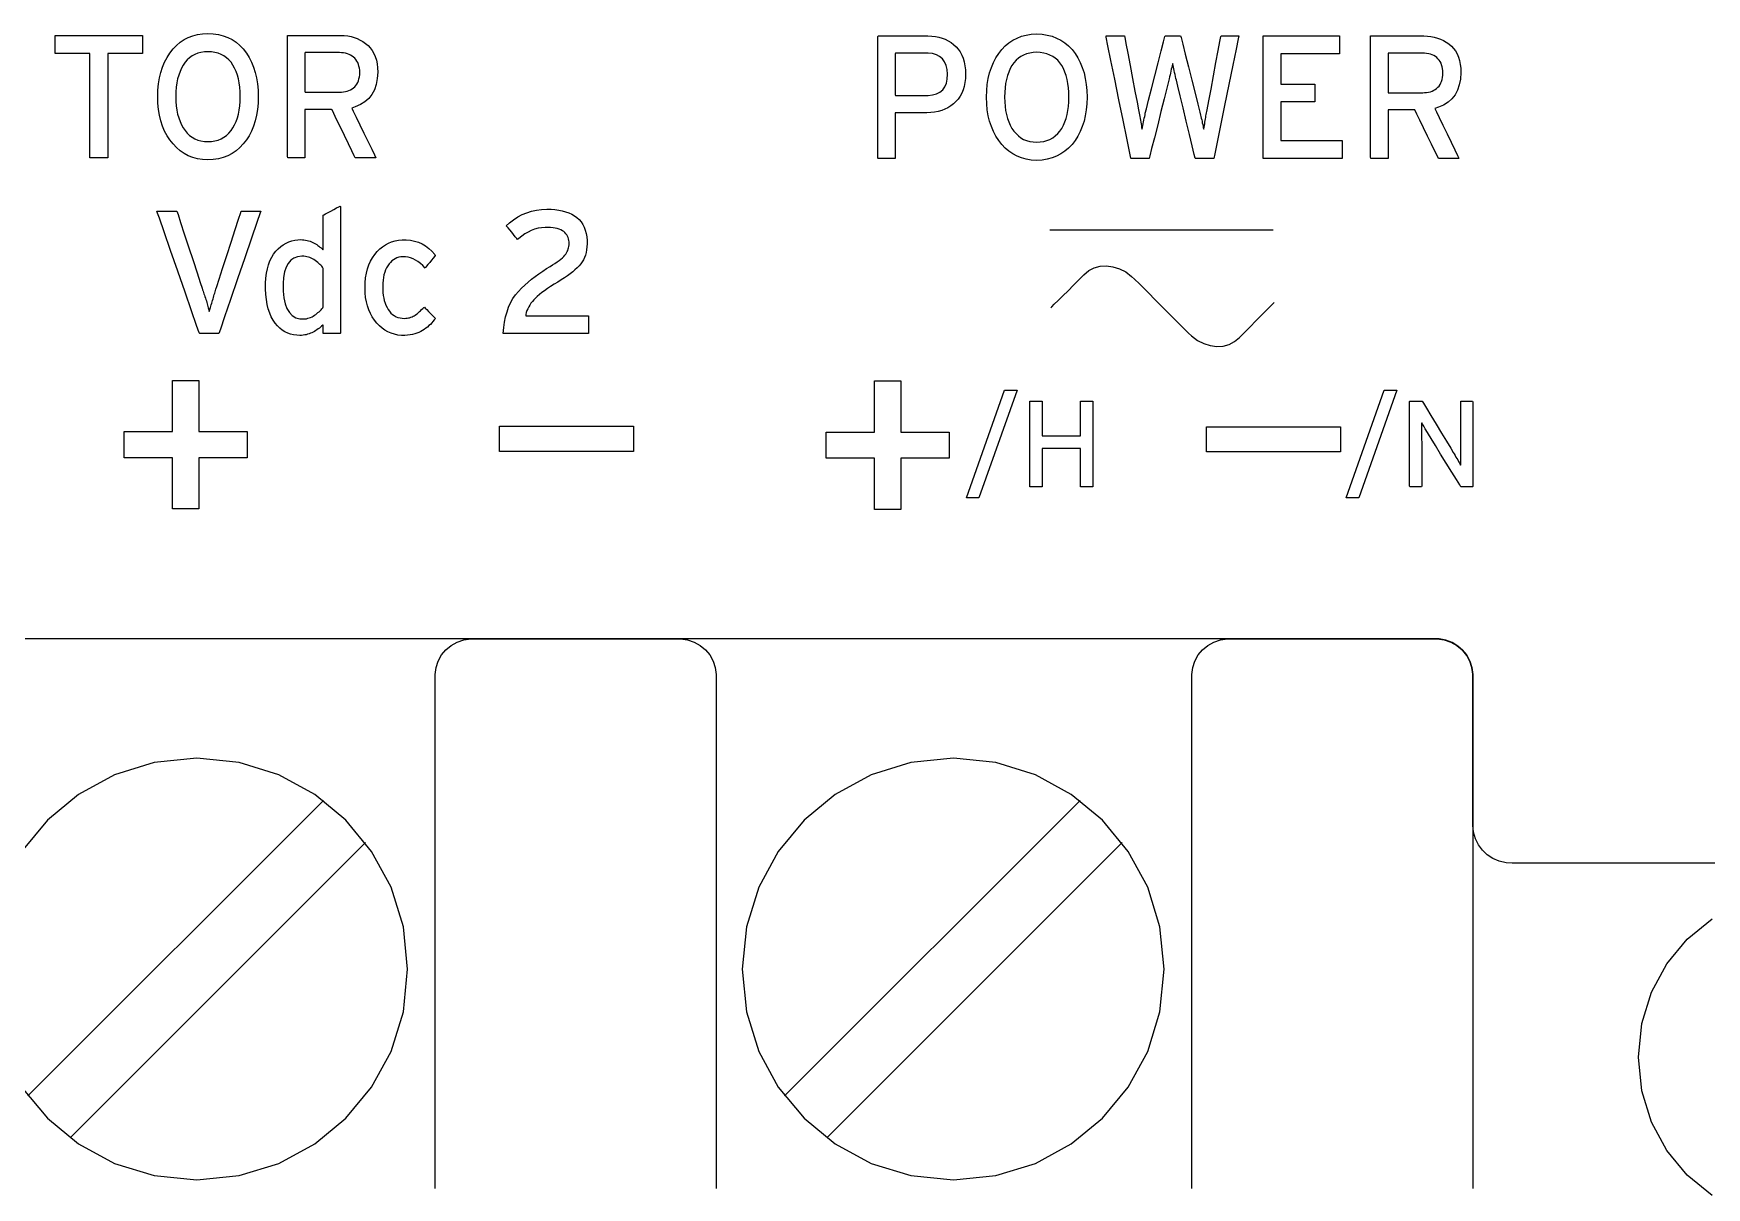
# Model space of a CAD drawing. Extents: x 1 to 47.7, y 0.2 to 35.
# Drawn here: x 39.966 to 41.292, y 7.575 to 8.49 of the extents above; entities that cross this region are included whole.
import ezdxf

# ---------------------------------------------------------------- set-up
doc = ezdxf.new("R2010")
doc.units = 0
doc.header["$MEASUREMENT"] = 0
doc.layers.add('8_0_____DWG', color=7, linetype='CONTINUOUS')

msp = doc.modelspace()

# ---------------------------------------------------------------- linework, layer by layer
at = {"layer": '8_0_____DWG'}
for points in [[(40.0246, 8.4745), (40.0246, 8.3916), (40.0105, 8.3916), (40.0105, 8.4745), (39.983, 8.4745), (39.983, 8.4888), (40.0521, 8.4888), (40.0521, 8.4745), (40.0246, 8.4745)], [(40.9408, 8.3912), (40.9408, 8.4883), (41.0014, 8.4883), (41.0014, 8.4742), (40.9549, 8.4742), (40.9549, 8.4501), (40.9819, 8.4501), (40.9819, 8.436), (40.9549, 8.436), (40.9549, 8.4053), (41.0035, 8.4053), (41.0035, 8.3912), (40.9408, 8.3912)], [(40.7717, 8.3345), (40.9489, 8.3345)], [(40.7725, 8.2727), (40.7732, 8.2734), (40.7752, 8.2754), (40.7782, 8.2784), (40.7819, 8.2821), (40.7861, 8.2862), (40.7904, 8.2906), (40.7947, 8.2949), (40.7987, 8.2988), (40.8025, 8.3021), (40.8068, 8.3043), (40.8115, 8.3056), (40.8166, 8.3059), (40.8217, 8.3052), (40.8269, 8.3036), (40.8319, 8.3011), (40.8365, 8.2976), (40.8389, 8.2953), (40.8427, 8.2916), (40.8488, 8.2855), (40.8563, 8.278), (40.8643, 8.2699), (40.8719, 8.2624), (40.878, 8.2563), (40.8817, 8.2526), (40.8841, 8.2503), (40.8888, 8.2468), (40.8938, 8.2443), (40.8989, 8.2427), (40.9041, 8.242), (40.9091, 8.2423), (40.9139, 8.2436), (40.9182, 8.2459), (40.922, 8.2491), (40.926, 8.2531), (40.9305, 8.2576), (40.9351, 8.2622), (40.9396, 8.2667), (40.9436, 8.2707), (40.9468, 8.2739), (40.9489, 8.2761), (40.9497, 8.2769)], [(40.0968, 8.1537), (40.0968, 8.1131), (40.076, 8.1131), (40.076, 8.1537), (40.0377, 8.1537), (40.0377, 8.1744), (40.076, 8.1744), (40.076, 8.215), (40.0968, 8.215), (40.0968, 8.1744), (40.1352, 8.1744), (40.1352, 8.1537), (40.0968, 8.1537)], [(40.6534, 8.1533), (40.6534, 8.1127), (40.6327, 8.1127), (40.6327, 8.1533), (40.5944, 8.1533), (40.5944, 8.174), (40.6327, 8.174), (40.6327, 8.2146), (40.6534, 8.2146), (40.6534, 8.174), (40.6919, 8.174), (40.6919, 8.1533), (40.6534, 8.1533)], [(40.7155, 8.1219), (40.7055, 8.1219), (40.7357, 8.2074), (40.7457, 8.2074), (40.7155, 8.1219)], [(41.0166, 8.1219), (41.0066, 8.1219), (41.0368, 8.2074), (41.0468, 8.2074), (41.0166, 8.1219)], [(40.796, 8.1306), (40.796, 8.1611), (40.7657, 8.1611), (40.7657, 8.1306), (40.7558, 8.1306), (40.7558, 8.1986), (40.7657, 8.1986), (40.7657, 8.1711), (40.796, 8.1711), (40.796, 8.1986), (40.8059, 8.1986), (40.8059, 8.1306), (40.796, 8.1306)], [(40.3353, 8.1587), (40.3353, 8.1786), (40.4415, 8.1786), (40.4415, 8.1587), (40.3353, 8.1587)], [(40.8959, 8.1583), (40.8959, 8.1782), (41.0021, 8.1782), (41.0021, 8.1583), (40.8959, 8.1583)], [(41.1071, 7.8621), (41.1071, 7.8664), (41.1071, 7.8777), (41.1071, 7.8941), (41.1071, 7.9134), (41.1071, 7.9336), (41.1071, 7.9525), (41.1071, 7.968), (41.1071, 7.9781), (41.1071, 7.982), (41.1064, 7.9873), (41.1048, 7.9923), (41.1023, 7.9968), (41.0991, 8.0008), (41.0952, 8.0042), (41.0907, 8.007), (41.0858, 8.0089), (41.0805, 8.0099), (41.0652, 8.0101), (40.9427, 8.0101), (40.7154, 8.0101), (40.4185, 8.0101), (40.0866, 8.0101), (39.7547, 8.0101)], [(40.2843, 7.5738), (40.2843, 7.606), (40.2843, 7.6601), (40.2843, 7.7278), (40.2843, 7.8008), (40.2843, 7.8708), (40.2843, 7.9296), (40.2843, 7.969), (40.2843, 7.9817), (40.285, 7.9873), (40.2867, 7.9924), (40.2893, 7.9972), (40.2928, 8.0013), (40.2969, 8.0048), (40.3017, 8.0074), (40.3069, 8.0092), (40.3126, 8.0101), (40.3176, 8.0101), (40.3317, 8.0101), (40.3541, 8.0101), (40.3813, 8.0101), (40.4101, 8.0101), (40.4373, 8.0101), (40.4596, 8.0101), (40.4738, 8.0101), (40.4788, 8.0101), (40.4844, 8.0092), (40.4897, 8.0074), (40.4944, 8.0048), (40.4986, 8.0013), (40.502, 7.9972), (40.5047, 7.9924), (40.5064, 7.9873), (40.5071, 7.9817), (40.5071, 7.969), (40.5071, 7.9296), (40.5071, 7.8708), (40.5071, 7.8008), (40.5071, 7.7278), (40.5071, 7.6601), (40.5071, 7.606), (40.5071, 7.5738)], [(40.8843, 7.5738), (40.8843, 7.606), (40.8843, 7.6601), (40.8843, 7.7278), (40.8843, 7.8008), (40.8843, 7.8708), (40.8843, 7.9296), (40.8843, 7.969), (40.8843, 7.9817), (40.885, 7.9873), (40.8867, 7.9924), (40.8893, 7.9972), (40.8928, 8.0013), (40.8969, 8.0048), (40.9017, 8.0074), (40.9069, 8.0092), (40.9126, 8.0101), (40.9176, 8.0101), (40.9317, 8.0101), (40.9541, 8.0101), (40.9813, 8.0101), (41.0101, 8.0101), (41.0373, 8.0101), (41.0597, 8.0101), (41.0738, 8.0101), (41.0788, 8.0101), (41.0844, 8.0092), (41.0897, 8.0074), (41.0945, 8.0048), (41.0986, 8.0013), (41.102, 7.9972), (41.1047, 7.9924), (41.1064, 7.9873), (41.1071, 7.9817), (41.1071, 7.969), (41.1071, 7.9296), (41.1071, 7.8708), (41.1071, 7.8008), (41.1071, 7.7278), (41.1071, 7.6601), (41.1071, 7.606), (41.1071, 7.5738)], [(39.9563, 7.6543), (39.9768, 7.6296), (40.0015, 7.6092), (40.03, 7.5938), (40.0614, 7.5841), (40.0952, 7.5807), (40.1289, 7.5841), (40.1603, 7.5938), (40.1887, 7.6092), (40.2134, 7.6296), (40.2338, 7.6543), (40.2493, 7.6827), (40.259, 7.7141), (40.2624, 7.7478), (40.259, 7.7815), (40.2493, 7.8129), (40.2338, 7.8413), (40.2134, 7.8661), (40.1887, 7.8866), (40.1603, 7.902), (40.1289, 7.9118), (40.0952, 7.9152), (40.0614, 7.9118), (40.03, 7.902), (40.0015, 7.8866), (39.9768, 7.8661), (39.9563, 7.8413)], [(39.9613, 7.6475), (40.1956, 7.8818)], [(40.5613, 7.6475), (40.7956, 7.8818)], [(41.3167, 7.832), (41.2817, 7.832), (41.2434, 7.832), (41.206, 7.832), (41.1734, 7.832), (41.1495, 7.832), (41.1384, 7.832), (41.1335, 7.8323), (41.128, 7.8336), (41.1231, 7.8357), (41.1186, 7.8387), (41.1147, 7.8423), (41.1115, 7.8466), (41.1092, 7.8514), (41.1077, 7.8566), (41.1071, 7.8621)], [(39.9947, 7.6141), (40.229, 7.8484)], [(40.5947, 7.6141), (40.829, 7.8484)], [(41.2968, 7.5682), (41.2772, 7.5844), (41.2611, 7.604), (41.2489, 7.6265), (41.2411, 7.6513), (41.2384, 7.678), (41.2411, 7.7047), (41.2489, 7.7296), (41.2611, 7.7521), (41.2772, 7.7717), (41.2968, 7.7879)]]:
    msp.add_lwpolyline(points, dxfattribs=at)
for points in [[(40.1439, 8.4402), (40.1438, 8.435), (40.1433, 8.4301), (40.1426, 8.4254), (40.1415, 8.421), (40.1402, 8.4168), (40.1386, 8.4129), (40.1367, 8.4092), (40.1345, 8.4058), (40.132, 8.4026), (40.1293, 8.3997), (40.1263, 8.3972), (40.1232, 8.3951), (40.1198, 8.3933), (40.1162, 8.3919), (40.1123, 8.3909), (40.1083, 8.3903), (40.104, 8.39), (40.0998, 8.3903), (40.0958, 8.3909), (40.092, 8.3919), (40.0884, 8.3933), (40.0851, 8.3951), (40.0819, 8.3972), (40.079, 8.3997), (40.0764, 8.4026), (40.0739, 8.4058), (40.0716, 8.4092), (40.0697, 8.4129), (40.068, 8.4168), (40.0667, 8.421), (40.0656, 8.4254), (40.0649, 8.4301), (40.0644, 8.435), (40.0642, 8.4402), (40.0644, 8.4454), (40.0649, 8.4503), (40.0656, 8.455), (40.0667, 8.4594), (40.068, 8.4636), (40.0697, 8.4676), (40.0716, 8.4713), (40.0739, 8.4748), (40.0764, 8.478), (40.079, 8.4808), (40.0819, 8.4833), (40.0851, 8.4854), (40.0884, 8.4871), (40.092, 8.4885), (40.0958, 8.4895), (40.0998, 8.4901), (40.104, 8.4903), (40.1083, 8.4901), (40.1123, 8.4895), (40.1162, 8.4885), (40.1198, 8.4871), (40.1232, 8.4854), (40.1263, 8.4833), (40.1293, 8.4808), (40.132, 8.478), (40.1345, 8.4748), (40.1367, 8.4713), (40.1386, 8.4676), (40.1402, 8.4636), (40.1415, 8.4594), (40.1426, 8.455), (40.1433, 8.4503), (40.1438, 8.4454)], [(40.2387, 8.4597), (40.2383, 8.4545), (40.2374, 8.4499), (40.236, 8.4457), (40.234, 8.442), (40.2315, 8.4388), (40.2285, 8.4361), (40.225, 8.4339), (40.2209, 8.4321), (40.2181, 8.4311), (40.2192, 8.4286), (40.2215, 8.424), (40.2244, 8.4179), (40.2277, 8.4111), (40.231, 8.4044), (40.2339, 8.3984), (40.2361, 8.3939), (40.2371, 8.3917), (40.2369, 8.3916), (40.2355, 8.3916), (40.2333, 8.3916), (40.2307, 8.3916), (40.2279, 8.3916), (40.2252, 8.3916), (40.2229, 8.3916), (40.2214, 8.3916), (40.2209, 8.3916), (40.2201, 8.3933), (40.2181, 8.3972), (40.2154, 8.4028), (40.2123, 8.4093), (40.2091, 8.4159), (40.2061, 8.422), (40.2038, 8.4268), (40.2025, 8.4296), (40.2021, 8.43), (40.2006, 8.43), (40.1981, 8.43), (40.1948, 8.43), (40.1911, 8.43), (40.1875, 8.43), (40.1844, 8.43), (40.1821, 8.43), (40.181, 8.43), (40.181, 8.4291), (40.181, 8.4256), (40.181, 8.4204), (40.181, 8.4141), (40.181, 8.4075), (40.181, 8.4012), (40.181, 8.396), (40.181, 8.3925), (40.181, 8.3916), (40.1803, 8.3916), (40.1788, 8.3916), (40.1767, 8.3916), (40.1744, 8.3916), (40.172, 8.3916), (40.1699, 8.3916), (40.1682, 8.3916), (40.1673, 8.3916), (40.1672, 8.3927), (40.1672, 8.3998), (40.1672, 8.4119), (40.1672, 8.4273), (40.1672, 8.444), (40.1672, 8.4603), (40.1672, 8.4744), (40.1672, 8.4845), (40.1672, 8.4887), (40.1684, 8.4888), (40.1723, 8.4888), (40.178, 8.4888), (40.1849, 8.4888), (40.192, 8.4888), (40.1987, 8.4888), (40.2041, 8.4888), (40.2076, 8.4888), (40.2092, 8.4887), (40.2121, 8.4886), (40.2149, 8.4883), (40.2175, 8.4878), (40.2201, 8.4871), (40.2225, 8.4862), (40.2248, 8.4851), (40.227, 8.4838), (40.2291, 8.4824), (40.2311, 8.4807), (40.2328, 8.4789), (40.2344, 8.4768), (40.2357, 8.4745), (40.2367, 8.4719), (40.2376, 8.4692), (40.2382, 8.4662), (40.2385, 8.4631)], [(40.7049, 8.4579), (40.7047, 8.4545), (40.7044, 8.4513), (40.7037, 8.4483), (40.7029, 8.4455), (40.7018, 8.4429), (40.7005, 8.4405), (40.699, 8.4383), (40.6972, 8.4362), (40.6953, 8.4344), (40.6931, 8.4328), (40.6909, 8.4314), (40.6884, 8.4302), (40.6859, 8.4292), (40.6831, 8.4284), (40.6803, 8.4279), (40.6772, 8.4275), (40.6741, 8.4274), (40.673, 8.4274), (40.6706, 8.4274), (40.6672, 8.4274), (40.6631, 8.4274), (40.6588, 8.4274), (40.6548, 8.4274), (40.6515, 8.4274), (40.6495, 8.4274), (40.6491, 8.4272), (40.6491, 8.425), (40.6491, 8.4208), (40.6491, 8.4152), (40.6491, 8.4089), (40.6491, 8.4027), (40.6491, 8.3972), (40.6491, 8.3932), (40.6491, 8.3912), (40.6488, 8.3912), (40.6475, 8.3912), (40.6456, 8.3912), (40.6434, 8.3912), (40.641, 8.3912), (40.6387, 8.3912), (40.6368, 8.3912), (40.6356, 8.3912), (40.6352, 8.3914), (40.6352, 8.3966), (40.6352, 8.4074), (40.6352, 8.4221), (40.6352, 8.4388), (40.6352, 8.4556), (40.6352, 8.4706), (40.6352, 8.482), (40.6352, 8.4879), (40.6359, 8.4883), (40.6391, 8.4883), (40.6443, 8.4883), (40.6507, 8.4883), (40.6576, 8.4883), (40.6642, 8.4883), (40.6697, 8.4883), (40.6734, 8.4883), (40.675, 8.4883), (40.678, 8.4882), (40.6809, 8.4879), (40.6837, 8.4874), (40.6863, 8.4866), (40.6888, 8.4857), (40.6911, 8.4845), (40.6933, 8.4832), (40.6954, 8.4816), (40.6974, 8.4798), (40.6991, 8.4778), (40.7006, 8.4756), (40.7019, 8.4732), (40.7029, 8.4706), (40.7038, 8.4677), (40.7044, 8.4647), (40.7047, 8.4614)], [(40.8012, 8.4398), (40.801, 8.4346), (40.8005, 8.4297), (40.7998, 8.425), (40.7988, 8.4206), (40.7974, 8.4164), (40.7958, 8.4125), (40.7939, 8.4088), (40.7917, 8.4054), (40.7893, 8.4022), (40.7865, 8.3993), (40.7836, 8.3968), (40.7804, 8.3947), (40.777, 8.3929), (40.7734, 8.3915), (40.7696, 8.3905), (40.7655, 8.3899), (40.7612, 8.3896), (40.757, 8.3899), (40.753, 8.3905), (40.7492, 8.3915), (40.7457, 8.3929), (40.7423, 8.3947), (40.7392, 8.3968), (40.7363, 8.3993), (40.7336, 8.4022), (40.7311, 8.4054), (40.7289, 8.4088), (40.7269, 8.4125), (40.7253, 8.4164), (40.7239, 8.4206), (40.7229, 8.425), (40.7221, 8.4297), (40.7216, 8.4346), (40.7214, 8.4398), (40.7216, 8.445), (40.7221, 8.4499), (40.7229, 8.4546), (40.7239, 8.459), (40.7253, 8.4632), (40.7269, 8.4672), (40.7289, 8.4709), (40.7311, 8.4744), (40.7336, 8.4776), (40.7363, 8.4804), (40.7392, 8.4829), (40.7423, 8.485), (40.7457, 8.4867), (40.7492, 8.4881), (40.753, 8.489), (40.757, 8.4897), (40.7612, 8.4899), (40.7655, 8.4897), (40.7696, 8.489), (40.7734, 8.4881), (40.777, 8.4867), (40.7804, 8.485), (40.7836, 8.4829), (40.7865, 8.4804), (40.7893, 8.4776), (40.7917, 8.4744), (40.7939, 8.4709), (40.7958, 8.4672), (40.7974, 8.4632), (40.7988, 8.459), (40.7998, 8.4546), (40.8005, 8.4499), (40.801, 8.445)], [(40.9017, 8.3912), (40.9012, 8.3912), (40.8998, 8.3912), (40.8977, 8.3912), (40.8953, 8.3912), (40.8928, 8.3912), (40.8905, 8.3912), (40.8886, 8.3912), (40.8873, 8.3912), (40.887, 8.3913), (40.8862, 8.3944), (40.8846, 8.4011), (40.8824, 8.4102), (40.8799, 8.4206), (40.8773, 8.4312), (40.875, 8.4409), (40.8731, 8.4486), (40.872, 8.4532), (40.8717, 8.4546), (40.8713, 8.4562), (40.871, 8.4578), (40.8706, 8.4593), (40.8703, 8.4608), (40.87, 8.4623), (40.8697, 8.4637), (40.8694, 8.465), (40.8692, 8.4664), (40.8689, 8.466), (40.8686, 8.4647), (40.8683, 8.4633), (40.868, 8.4619), (40.8677, 8.4604), (40.8674, 8.4589), (40.8671, 8.4574), (40.8667, 8.4558), (40.8664, 8.4542), (40.8659, 8.4523), (40.8645, 8.4468), (40.8624, 8.4385), (40.8598, 8.4285), (40.8572, 8.4178), (40.8546, 8.4076), (40.8524, 8.399), (40.8509, 8.3932), (40.8504, 8.3912), (40.8499, 8.3912), (40.8484, 8.3912), (40.8464, 8.3912), (40.844, 8.3912), (40.8416, 8.3912), (40.8393, 8.3912), (40.8374, 8.3912), (40.8363, 8.3912), (40.8359, 8.3914), (40.8349, 8.3966), (40.8327, 8.4072), (40.8298, 8.4214), (40.8265, 8.4376), (40.8232, 8.454), (40.8201, 8.4689), (40.8178, 8.4806), (40.8164, 8.4873), (40.8163, 8.4883), (40.8173, 8.4883), (40.819, 8.4883), (40.8213, 8.4883), (40.8237, 8.4883), (40.8262, 8.4883), (40.8284, 8.4883), (40.83, 8.4883), (40.8308, 8.4883), (40.8311, 8.4873), (40.832, 8.4824), (40.8335, 8.4747), (40.8353, 8.465), (40.8373, 8.4546), (40.8392, 8.4445), (40.8409, 8.4358), (40.842, 8.4296), (40.8426, 8.427), (40.8428, 8.4257), (40.8431, 8.4243), (40.8433, 8.4228), (40.8436, 8.4214), (40.8438, 8.42), (40.8441, 8.4185), (40.8443, 8.417), (40.8445, 8.4155), (40.8448, 8.4143), (40.8451, 8.4158), (40.8453, 8.4173), (40.8456, 8.4187), (40.8459, 8.4202), (40.8462, 8.4216), (40.8465, 8.423), (40.8469, 8.4244), (40.8472, 8.4258), (40.8474, 8.427), (40.8483, 8.4305), (40.85, 8.4374), (40.8524, 8.4465), (40.855, 8.4567), (40.8576, 8.4671), (40.86, 8.4765), (40.8618, 8.4837), (40.8628, 8.4878), (40.8631, 8.4883), (40.864, 8.4883), (40.8655, 8.4883), (40.8674, 8.4883), (40.8695, 8.4883), (40.8716, 8.4883), (40.8734, 8.4883), (40.8747, 8.4883), (40.8754, 8.4883), (40.8758, 8.4871), (40.8771, 8.4819), (40.8791, 8.4738), (40.8816, 8.4639), (40.8843, 8.4532), (40.8869, 8.4429), (40.8891, 8.4341), (40.8906, 8.4279), (40.8912, 8.4254), (40.8915, 8.4243), (40.8918, 8.4231), (40.8921, 8.4219), (40.8924, 8.4207), (40.8926, 8.4194), (40.8929, 8.4181), (40.8932, 8.4167), (40.8934, 8.4154), (40.8937, 8.4144), (40.894, 8.4159), (40.8942, 8.4173), (40.8945, 8.4187), (40.8947, 8.42), (40.8949, 8.4213), (40.8951, 8.4226), (40.8953, 8.4237), (40.8955, 8.4249), (40.8956, 8.4259), (40.8964, 8.4297), (40.8977, 8.4368), (40.8995, 8.4462), (40.9014, 8.4567), (40.9034, 8.4672), (40.9052, 8.4767), (40.9066, 8.484), (40.9073, 8.4879), (40.9076, 8.4883), (40.9086, 8.4883), (40.9103, 8.4883), (40.9125, 8.4883), (40.9149, 8.4883), (40.9173, 8.4883), (40.9193, 8.4883), (40.9208, 8.4883), (40.9215, 8.4883), (40.9211, 8.4861), (40.9194, 8.4779), (40.9168, 8.4652), (40.9137, 8.4497), (40.9103, 8.4332), (40.9071, 8.4174), (40.9043, 8.404), (40.9024, 8.3947)], [(41.0977, 8.4593), (41.0973, 8.4541), (41.0964, 8.4495), (41.095, 8.4453), (41.093, 8.4416), (41.0905, 8.4384), (41.0875, 8.4357), (41.0839, 8.4335), (41.0798, 8.4317), (41.077, 8.4307), (41.0782, 8.4282), (41.0805, 8.4236), (41.0834, 8.4175), (41.0867, 8.4107), (41.09, 8.404), (41.0929, 8.398), (41.095, 8.3935), (41.0961, 8.3913), (41.0958, 8.3912), (41.0945, 8.3912), (41.0923, 8.3912), (41.0897, 8.3912), (41.0869, 8.3912), (41.0842, 8.3912), (41.0819, 8.3912), (41.0804, 8.3912), (41.0799, 8.3912), (41.0791, 8.3929), (41.0771, 8.3968), (41.0744, 8.4024), (41.0713, 8.4089), (41.0681, 8.4155), (41.0651, 8.4216), (41.0628, 8.4264), (41.0615, 8.4292), (41.0611, 8.4296), (41.0596, 8.4296), (41.0571, 8.4296), (41.0538, 8.4296), (41.0501, 8.4296), (41.0465, 8.4296), (41.0434, 8.4296), (41.0411, 8.4296), (41.04, 8.4296), (41.04, 8.4286), (41.04, 8.4252), (41.04, 8.42), (41.04, 8.4137), (41.04, 8.4071), (41.04, 8.4008), (41.04, 8.3956), (41.04, 8.3921), (41.04, 8.3912), (41.0393, 8.3912), (41.0378, 8.3912), (41.0357, 8.3912), (41.0334, 8.3912), (41.031, 8.3912), (41.0289, 8.3912), (41.0272, 8.3912), (41.0262, 8.3912), (41.0261, 8.3923), (41.0261, 8.3994), (41.0261, 8.4115), (41.0261, 8.4269), (41.0261, 8.4436), (41.0261, 8.4599), (41.0261, 8.474), (41.0261, 8.4841), (41.0261, 8.4883), (41.0274, 8.4883), (41.0313, 8.4883), (41.037, 8.4883), (41.0439, 8.4883), (41.051, 8.4883), (41.0577, 8.4883), (41.0631, 8.4883), (41.0666, 8.4883), (41.0682, 8.4883), (41.0711, 8.4882), (41.0739, 8.4879), (41.0765, 8.4874), (41.0791, 8.4867), (41.0815, 8.4858), (41.0838, 8.4847), (41.086, 8.4834), (41.0881, 8.482), (41.0901, 8.4803), (41.0918, 8.4785), (41.0933, 8.4764), (41.0946, 8.4741), (41.0957, 8.4715), (41.0965, 8.4688), (41.0972, 8.4658), (41.0975, 8.4627)], [(40.1296, 8.4402), (40.1295, 8.444), (40.1292, 8.4476), (40.1288, 8.4511), (40.1282, 8.4543), (40.1274, 8.4573), (40.1264, 8.4601), (40.1252, 8.4628), (40.1239, 8.4652), (40.1224, 8.4674), (40.1207, 8.4694), (40.1188, 8.471), (40.1167, 8.4725), (40.1145, 8.4737), (40.1122, 8.4746), (40.1096, 8.4752), (40.1069, 8.4756), (40.104, 8.4758), (40.1012, 8.4756), (40.0985, 8.4752), (40.096, 8.4746), (40.0937, 8.4737), (40.0915, 8.4725), (40.0895, 8.471), (40.0876, 8.4694), (40.0859, 8.4674), (40.0844, 8.4652), (40.083, 8.4628), (40.0819, 8.4601), (40.0809, 8.4573), (40.08, 8.4543), (40.0794, 8.4511), (40.0789, 8.4476), (40.0787, 8.444), (40.0786, 8.4402), (40.0787, 8.4364), (40.0789, 8.4328), (40.0794, 8.4295), (40.08, 8.4263), (40.0809, 8.4233), (40.0819, 8.4205), (40.083, 8.4179), (40.0844, 8.4154), (40.0859, 8.4132), (40.0876, 8.4112), (40.0895, 8.4094), (40.0915, 8.4079), (40.0937, 8.4067), (40.096, 8.4057), (40.0985, 8.4051), (40.1012, 8.4047), (40.104, 8.4045), (40.1069, 8.4047), (40.1096, 8.4051), (40.1122, 8.4057), (40.1145, 8.4067), (40.1167, 8.4079), (40.1188, 8.4094), (40.1207, 8.4112), (40.1224, 8.4132), (40.1239, 8.4154), (40.1252, 8.4179), (40.1264, 8.4205), (40.1274, 8.4233), (40.1282, 8.4263), (40.1288, 8.4295), (40.1292, 8.4328), (40.1295, 8.4364)], [(40.2245, 8.4593), (40.2244, 8.4611), (40.2242, 8.4628), (40.2238, 8.4644), (40.2234, 8.4658), (40.2229, 8.4672), (40.2222, 8.4684), (40.2214, 8.4696), (40.2205, 8.4706), (40.2195, 8.4715), (40.2184, 8.4724), (40.2172, 8.4731), (40.2159, 8.4737), (40.2146, 8.4742), (40.2131, 8.4746), (40.2115, 8.4749), (40.2099, 8.475), (40.2084, 8.4751), (40.2071, 8.4751), (40.204, 8.4751), (40.1998, 8.4751), (40.1951, 8.4751), (40.1902, 8.4751), (40.1859, 8.4751), (40.1827, 8.4751), (40.1811, 8.4751), (40.181, 8.4744), (40.181, 8.4717), (40.181, 8.4674), (40.181, 8.4622), (40.181, 8.4566), (40.181, 8.4514), (40.181, 8.4471), (40.181, 8.4444), (40.1811, 8.4437), (40.1827, 8.4437), (40.1859, 8.4437), (40.1902, 8.4437), (40.1951, 8.4437), (40.1998, 8.4437), (40.204, 8.4437), (40.2071, 8.4437), (40.2084, 8.4437), (40.2099, 8.4438), (40.2115, 8.4439), (40.213, 8.4442), (40.2145, 8.4445), (40.2158, 8.445), (40.2171, 8.4456), (40.2183, 8.4463), (40.2194, 8.4471), (40.2204, 8.448), (40.2213, 8.449), (40.2221, 8.4501), (40.2228, 8.4514), (40.2234, 8.4527), (40.2238, 8.4542), (40.2242, 8.4558), (40.2244, 8.4575)], [(40.6905, 8.4579), (40.6902, 8.4617), (40.6894, 8.465), (40.6882, 8.4679), (40.6865, 8.4702), (40.6843, 8.472), (40.6817, 8.4734), (40.6786, 8.4743), (40.6751, 8.4746), (40.6737, 8.4747), (40.6712, 8.4747), (40.6675, 8.4747), (40.6631, 8.4747), (40.6585, 8.4747), (40.6543, 8.4747), (40.651, 8.4747), (40.6492, 8.4747), (40.6491, 8.4741), (40.6491, 8.4713), (40.6491, 8.4667), (40.6491, 8.4609), (40.6491, 8.4548), (40.6491, 8.4491), (40.6491, 8.4444), (40.6491, 8.4416), (40.6492, 8.4411), (40.651, 8.4411), (40.6543, 8.4411), (40.6585, 8.4411), (40.6631, 8.4411), (40.6675, 8.4411), (40.6712, 8.4411), (40.6737, 8.4411), (40.6751, 8.4411), (40.6787, 8.4415), (40.6819, 8.4424), (40.6845, 8.4438), (40.6867, 8.4456), (40.6883, 8.448), (40.6896, 8.4508), (40.6903, 8.4541)], [(40.7868, 8.4398), (40.7867, 8.4436), (40.7865, 8.4472), (40.786, 8.4507), (40.7854, 8.4539), (40.7846, 8.4569), (40.7836, 8.4597), (40.7824, 8.4624), (40.7811, 8.4648), (40.7796, 8.467), (40.7779, 8.469), (40.776, 8.4706), (40.774, 8.4721), (40.7718, 8.4732), (40.7694, 8.4742), (40.7668, 8.4748), (40.7641, 8.4752), (40.7612, 8.4754), (40.7584, 8.4752), (40.7558, 8.4748), (40.7533, 8.4742), (40.7509, 8.4732), (40.7487, 8.4721), (40.7467, 8.4706), (40.7449, 8.469), (40.7432, 8.467), (40.7416, 8.4648), (40.7403, 8.4624), (40.7391, 8.4597), (40.7381, 8.4569), (40.7373, 8.4539), (40.7366, 8.4507), (40.7362, 8.4472), (40.7359, 8.4436), (40.7358, 8.4398), (40.7359, 8.436), (40.7362, 8.4324), (40.7366, 8.4291), (40.7373, 8.4259), (40.7381, 8.4229), (40.7391, 8.4201), (40.7403, 8.4175), (40.7416, 8.415), (40.7432, 8.4128), (40.7449, 8.4108), (40.7467, 8.409), (40.7487, 8.4075), (40.7509, 8.4063), (40.7533, 8.4053), (40.7558, 8.4047), (40.7584, 8.4043), (40.7612, 8.4041), (40.7641, 8.4043), (40.7668, 8.4047), (40.7694, 8.4053), (40.7718, 8.4063), (40.774, 8.4075), (40.776, 8.409), (40.7779, 8.4108), (40.7796, 8.4128), (40.7811, 8.415), (40.7824, 8.4175), (40.7836, 8.4201), (40.7846, 8.4229), (40.7854, 8.4259), (40.786, 8.4291), (40.7865, 8.4324), (40.7867, 8.436)], [(41.0834, 8.4589), (41.0834, 8.4607), (41.0832, 8.4624), (41.0828, 8.4639), (41.0824, 8.4654), (41.0819, 8.4668), (41.0812, 8.468), (41.0804, 8.4692), (41.0795, 8.4702), (41.0785, 8.4711), (41.0774, 8.472), (41.0762, 8.4727), (41.0749, 8.4733), (41.0736, 8.4738), (41.0721, 8.4742), (41.0705, 8.4745), (41.0689, 8.4746), (41.0674, 8.4747), (41.066, 8.4747), (41.063, 8.4747), (41.0588, 8.4747), (41.054, 8.4747), (41.0492, 8.4747), (41.0449, 8.4747), (41.0417, 8.4747), (41.0401, 8.4747), (41.04, 8.474), (41.04, 8.4713), (41.04, 8.467), (41.04, 8.4618), (41.04, 8.4562), (41.04, 8.451), (41.04, 8.4467), (41.04, 8.444), (41.0401, 8.4433), (41.0417, 8.4433), (41.0449, 8.4433), (41.0492, 8.4433), (41.054, 8.4433), (41.0588, 8.4433), (41.063, 8.4433), (41.066, 8.4433), (41.0674, 8.4433), (41.0689, 8.4434), (41.0705, 8.4435), (41.072, 8.4438), (41.0735, 8.4441), (41.0748, 8.4446), (41.0761, 8.4452), (41.0773, 8.4459), (41.0784, 8.4467), (41.0794, 8.4476), (41.0803, 8.4486), (41.0811, 8.4497), (41.0818, 8.451), (41.0824, 8.4523), (41.0828, 8.4538), (41.0831, 8.4554), (41.0834, 8.4571)], [(40.1127, 8.2522), (40.1121, 8.2522), (40.1106, 8.2522), (40.1084, 8.2522), (40.1058, 8.2522), (40.1032, 8.2522), (40.1007, 8.2522), (40.0988, 8.2522), (40.0975, 8.2522), (40.0971, 8.2527), (40.095, 8.2587), (40.0911, 8.2701), (40.0859, 8.285), (40.0802, 8.3016), (40.0744, 8.3181), (40.0693, 8.3328), (40.0655, 8.3437), (40.0636, 8.3491), (40.0638, 8.3494), (40.0652, 8.3494), (40.0673, 8.3494), (40.0698, 8.3494), (40.0726, 8.3494), (40.0752, 8.3494), (40.0774, 8.3494), (40.0789, 8.3494), (40.0794, 8.3494), (40.0803, 8.3467), (40.0824, 8.3403), (40.0853, 8.3313), (40.0887, 8.3209), (40.0922, 8.3102), (40.0954, 8.3004), (40.0979, 8.2927), (40.0994, 8.2881), (40.0998, 8.287), (40.1002, 8.2859), (40.1005, 8.2849), (40.1009, 8.2838), (40.1013, 8.2827), (40.1016, 8.2816), (40.102, 8.2804), (40.1024, 8.2793), (40.1028, 8.2781), (40.1031, 8.2769), (40.1035, 8.2758), (40.1038, 8.2747), (40.104, 8.2737), (40.1043, 8.2727), (40.1045, 8.2718), (40.1047, 8.271), (40.1049, 8.2702), (40.1051, 8.2698), (40.1053, 8.2705), (40.1055, 8.2713), (40.1057, 8.2721), (40.106, 8.273), (40.1063, 8.274), (40.1066, 8.2751), (40.107, 8.2762), (40.1073, 8.2773), (40.1077, 8.2785), (40.1081, 8.2797), (40.1084, 8.2809), (40.1088, 8.2821), (40.1091, 8.2832), (40.1095, 8.2843), (40.1098, 8.2854), (40.1101, 8.2864), (40.1104, 8.2875), (40.1111, 8.2895), (40.113, 8.2953), (40.1157, 8.3039), (40.119, 8.3141), (40.1225, 8.3248), (40.1257, 8.3348), (40.1284, 8.343), (40.1301, 8.3482), (40.1305, 8.3494), (40.1314, 8.3494), (40.1331, 8.3494), (40.1355, 8.3494), (40.1381, 8.3494), (40.1408, 8.3494), (40.1432, 8.3494), (40.145, 8.3494), (40.146, 8.3494), (40.1455, 8.3479), (40.1429, 8.3403), (40.1386, 8.3278), (40.1333, 8.3122), (40.1275, 8.2955), (40.122, 8.2793), (40.1172, 8.2654), (40.1139, 8.2558)], [(40.1954, 8.2522), (40.1954, 8.2525), (40.1954, 8.2531), (40.1954, 8.2541), (40.1954, 8.2552), (40.1954, 8.2564), (40.1954, 8.2575), (40.1954, 8.2584), (40.1954, 8.259), (40.1951, 8.2588), (40.1942, 8.258), (40.1933, 8.2573), (40.1924, 8.2565), (40.1914, 8.2559), (40.1905, 8.2552), (40.1895, 8.2545), (40.1885, 8.2539), (40.1875, 8.2534), (40.1865, 8.2528), (40.1854, 8.2524), (40.1843, 8.252), (40.1831, 8.2516), (40.182, 8.2513), (40.1808, 8.2511), (40.1795, 8.2509), (40.1783, 8.2507), (40.177, 8.2507), (40.1745, 8.2508), (40.172, 8.2511), (40.1696, 8.2517), (40.1673, 8.2526), (40.1651, 8.2537), (40.163, 8.255), (40.161, 8.2566), (40.1591, 8.2584), (40.1573, 8.2605), (40.1557, 8.2628), (40.1542, 8.2655), (40.153, 8.2684), (40.1519, 8.2717), (40.1511, 8.2752), (40.1504, 8.2791), (40.15, 8.2832), (40.1498, 8.2877), (40.1498, 8.2921), (40.15, 8.2962), (40.1505, 8.3), (40.1512, 8.3035), (40.1521, 8.3068), (40.1532, 8.3099), (40.1546, 8.3127), (40.1561, 8.3152), (40.1579, 8.3175), (40.1598, 8.3194), (40.1618, 8.3212), (40.1638, 8.3227), (40.166, 8.3239), (40.1682, 8.3249), (40.1705, 8.3257), (40.1729, 8.3263), (40.1754, 8.3266), (40.1777, 8.3267), (40.179, 8.3266), (40.1802, 8.3265), (40.1814, 8.3263), (40.1826, 8.326), (40.1838, 8.3257), (40.185, 8.3254), (40.1861, 8.325), (40.1872, 8.3245), (40.1883, 8.3239), (40.1893, 8.3234), (40.1903, 8.3228), (40.1912, 8.3221), (40.1921, 8.3215), (40.1929, 8.3208), (40.1937, 8.3201), (40.1945, 8.3193), (40.1952, 8.3186), (40.1954, 8.319), (40.1954, 8.3214), (40.1954, 8.325), (40.1954, 8.3295), (40.1954, 8.3343), (40.1954, 8.3388), (40.1954, 8.3426), (40.1954, 8.3452), (40.1954, 8.3461), (40.1959, 8.3464), (40.1973, 8.3472), (40.1993, 8.3482), (40.2016, 8.3494), (40.2039, 8.3507), (40.2061, 8.3519), (40.2078, 8.3528), (40.2089, 8.3534), (40.2091, 8.3529), (40.2091, 8.3466), (40.2091, 8.3348), (40.2091, 8.3194), (40.2091, 8.3022), (40.2091, 8.285), (40.2091, 8.2698), (40.2091, 8.2584), (40.2091, 8.2526), (40.2088, 8.2522), (40.2077, 8.2522), (40.2059, 8.2522), (40.2037, 8.2522), (40.2014, 8.2522), (40.1991, 8.2522), (40.1972, 8.2522), (40.1959, 8.2522)], [(40.3382, 8.2522), (40.3386, 8.2569), (40.3392, 8.2613), (40.3401, 8.2655), (40.3412, 8.2694), (40.3425, 8.2731), (40.3441, 8.2766), (40.3459, 8.2799), (40.348, 8.2828), (40.3503, 8.2856), (40.3527, 8.2882), (40.3553, 8.2907), (40.3579, 8.2931), (40.3606, 8.2954), (40.3635, 8.2976), (40.3664, 8.2997), (40.3695, 8.3018), (40.3726, 8.3037), (40.3753, 8.3053), (40.3774, 8.3066), (40.3792, 8.3078), (40.381, 8.309), (40.3825, 8.3101), (40.3839, 8.3112), (40.3851, 8.3123), (40.3862, 8.3133), (40.3871, 8.3143), (40.3878, 8.3152), (40.3884, 8.3162), (40.3889, 8.3172), (40.3894, 8.3182), (40.3897, 8.3193), (40.39, 8.3203), (40.3902, 8.3214), (40.3904, 8.3225), (40.3904, 8.3236), (40.3904, 8.3249), (40.3902, 8.3261), (40.39, 8.3273), (40.3896, 8.3285), (40.3891, 8.3295), (40.3886, 8.3305), (40.3879, 8.3314), (40.3871, 8.3323), (40.3862, 8.3331), (40.3852, 8.3338), (40.384, 8.3345), (40.3826, 8.335), (40.3811, 8.3355), (40.3795, 8.3358), (40.3777, 8.3361), (40.3758, 8.3363), (40.3738, 8.3364), (40.3714, 8.3364), (40.3685, 8.3362), (40.3658, 8.3357), (40.3631, 8.3349), (40.3604, 8.334), (40.3579, 8.3327), (40.3554, 8.3313), (40.353, 8.3296), (40.3506, 8.3277), (40.3495, 8.3269), (40.3489, 8.3277), (40.3478, 8.329), (40.3464, 8.3307), (40.3449, 8.3326), (40.3434, 8.3344), (40.3421, 8.336), (40.3411, 8.3372), (40.3406, 8.3378), (40.3431, 8.34), (40.3464, 8.3425), (40.3498, 8.3447), (40.3533, 8.3466), (40.357, 8.3481), (40.3607, 8.3493), (40.3646, 8.3502), (40.3686, 8.3507), (40.3728, 8.351), (40.3761, 8.3509), (40.3792, 8.3506), (40.3822, 8.3502), (40.385, 8.3496), (40.3877, 8.3489), (40.3902, 8.348), (40.3925, 8.3469), (40.3946, 8.3457), (40.3966, 8.3442), (40.3984, 8.3426), (40.3999, 8.3408), (40.4013, 8.3388), (40.4024, 8.3366), (40.4033, 8.3342), (40.404, 8.3317), (40.4045, 8.329), (40.4047, 8.3261), (40.4048, 8.3233), (40.4046, 8.321), (40.4043, 8.3187), (40.4039, 8.3165), (40.4034, 8.3145), (40.4026, 8.3126), (40.4018, 8.3107), (40.4008, 8.309), (40.3997, 8.3074), (40.3983, 8.3059), (40.3968, 8.3044), (40.3951, 8.3028), (40.3933, 8.3012), (40.3913, 8.2996), (40.3891, 8.298), (40.3867, 8.2964), (40.3842, 8.2947), (40.3815, 8.293), (40.3786, 8.2913), (40.3758, 8.2895), (40.3733, 8.2879), (40.371, 8.2862), (40.3689, 8.2847), (40.3669, 8.2832), (40.3652, 8.2817), (40.3637, 8.2803), (40.3624, 8.2789), (40.3613, 8.2776), (40.3602, 8.2762), (40.3593, 8.2747), (40.3584, 8.2733), (40.3577, 8.2719), (40.357, 8.2704), (40.3565, 8.2689), (40.3561, 8.2674), (40.3561, 8.2663), (40.359, 8.2663), (40.3646, 8.2663), (40.372, 8.2663), (40.3803, 8.2663), (40.3887, 8.2663), (40.3963, 8.2663), (40.4021, 8.2663), (40.4054, 8.2663), (40.4057, 8.2662), (40.4057, 8.2652), (40.4057, 8.2634), (40.4057, 8.2613), (40.4057, 8.2589), (40.4057, 8.2565), (40.4057, 8.2545), (40.4057, 8.253), (40.4057, 8.2523), (40.4042, 8.2522), (40.3985, 8.2522), (40.3897, 8.2522), (40.379, 8.2522), (40.3675, 8.2522), (40.3565, 8.2522), (40.3471, 8.2522), (40.3406, 8.2522)], [(40.2763, 8.3042), (40.2744, 8.3061), (40.2725, 8.3078), (40.2706, 8.3093), (40.2686, 8.3105), (40.2667, 8.3115), (40.2647, 8.3122), (40.2627, 8.3128), (40.2606, 8.3131), (40.2586, 8.3131), (40.257, 8.313), (40.2554, 8.3127), (40.2539, 8.3122), (40.2525, 8.3116), (40.2512, 8.3108), (40.2499, 8.3099), (40.2488, 8.3087), (40.2477, 8.3074), (40.2466, 8.306), (40.2457, 8.3044), (40.2449, 8.3027), (40.2442, 8.3008), (40.2436, 8.2988), (40.2432, 8.2967), (40.2429, 8.2945), (40.2426, 8.2921), (40.2426, 8.2896), (40.2426, 8.2871), (40.2427, 8.2847), (40.243, 8.2825), (40.2434, 8.2804), (40.2439, 8.2783), (40.2445, 8.2764), (40.2452, 8.2746), (40.2461, 8.2729), (40.247, 8.2714), (40.2481, 8.2699), (40.2492, 8.2685), (40.2504, 8.2674), (40.2518, 8.2664), (40.2532, 8.2656), (40.2547, 8.265), (40.2564, 8.2646), (40.2581, 8.2643), (40.2598, 8.2642), (40.2609, 8.2643), (40.262, 8.2644), (40.263, 8.2646), (40.264, 8.2648), (40.265, 8.2651), (40.2659, 8.2654), (40.2668, 8.2659), (40.2677, 8.2663), (40.2685, 8.2669), (40.2694, 8.2675), (40.2702, 8.2681), (40.271, 8.2688), (40.2718, 8.2696), (40.2727, 8.2703), (40.2735, 8.2712), (40.2744, 8.2721), (40.2753, 8.273), (40.2757, 8.2731), (40.2764, 8.2723), (40.2776, 8.2712), (40.279, 8.2697), (40.2805, 8.2682), (40.2819, 8.2667), (40.2832, 8.2654), (40.284, 8.2646), (40.2844, 8.2642), (40.2834, 8.263), (40.2825, 8.2618), (40.2815, 8.2606), (40.2804, 8.2595), (40.2793, 8.2585), (40.2781, 8.2574), (40.2769, 8.2564), (40.2756, 8.2555), (40.2742, 8.2546), (40.2728, 8.2538), (40.2713, 8.253), (40.2697, 8.2524), (40.268, 8.2519), (40.2662, 8.2514), (40.2643, 8.2511), (40.2623, 8.2508), (40.2602, 8.2507), (40.2576, 8.2507), (40.2547, 8.251), (40.252, 8.2516), (40.2494, 8.2524), (40.2468, 8.2535), (40.2444, 8.2549), (40.2422, 8.2565), (40.24, 8.2584), (40.238, 8.2605), (40.2361, 8.2629), (40.2344, 8.2654), (40.2329, 8.2681), (40.2316, 8.271), (40.2305, 8.2741), (40.2297, 8.2774), (40.2291, 8.2809), (40.2287, 8.2846), (40.2286, 8.2884), (40.2287, 8.2925), (40.2291, 8.2964), (40.2297, 8.3), (40.2306, 8.3035), (40.2317, 8.3067), (40.233, 8.3096), (40.2345, 8.3124), (40.2363, 8.3149), (40.2383, 8.3172), (40.2403, 8.3193), (40.2425, 8.3211), (40.2448, 8.3227), (40.2472, 8.324), (40.2497, 8.325), (40.2524, 8.3258), (40.2551, 8.3264), (40.258, 8.3266), (40.2612, 8.3266), (40.2646, 8.3263), (40.2678, 8.3256), (40.2709, 8.3246), (40.2738, 8.3234), (40.2765, 8.3217), (40.2792, 8.3198), (40.2816, 8.3176), (40.2839, 8.315), (40.2843, 8.3141), (40.2836, 8.3133), (40.2826, 8.312), (40.2813, 8.3104), (40.2799, 8.3086), (40.2785, 8.307), (40.2774, 8.3056), (40.2766, 8.3046)], [(40.1955, 8.3039), (40.1949, 8.3048), (40.1943, 8.3056), (40.1936, 8.3064), (40.1928, 8.3071), (40.192, 8.3079), (40.1911, 8.3087), (40.1902, 8.3094), (40.1892, 8.3102), (40.1881, 8.3109), (40.187, 8.3115), (40.1859, 8.312), (40.1848, 8.3125), (40.1837, 8.3128), (40.1825, 8.3131), (40.1813, 8.3133), (40.18, 8.3135), (40.1784, 8.3135), (40.1751, 8.3131), (40.1722, 8.312), (40.1697, 8.3103), (40.1676, 8.3079), (40.166, 8.3049), (40.1648, 8.3012), (40.164, 8.2968), (40.1636, 8.2918), (40.1637, 8.2859), (40.1643, 8.2805), (40.1653, 8.2759), (40.1667, 8.272), (40.1686, 8.2688), (40.1709, 8.2664), (40.1737, 8.2648), (40.1769, 8.264), (40.1798, 8.2638), (40.181, 8.2639), (40.1822, 8.264), (40.1833, 8.2643), (40.1844, 8.2646), (40.1855, 8.265), (40.1866, 8.2655), (40.1876, 8.2661), (40.1886, 8.2668), (40.1895, 8.2674), (40.1905, 8.2681), (40.1913, 8.2688), (40.1922, 8.2695), (40.193, 8.2702), (40.1937, 8.271), (40.1944, 8.2718), (40.1951, 8.2727), (40.1955, 8.2734), (40.1955, 8.2755), (40.1955, 8.2793), (40.1955, 8.2843), (40.1955, 8.2897), (40.1955, 8.295), (40.1955, 8.2996), (40.1955, 8.3027)], [(41.0976, 8.1306), (41.0967, 8.1321), (41.0941, 8.1363), (41.0904, 8.1423), (41.0861, 8.1493), (41.0816, 8.1566), (41.0774, 8.1634), (41.074, 8.169), (41.0719, 8.1724), (41.0712, 8.1736), (41.0706, 8.1746), (41.0699, 8.1757), (41.0693, 8.1767), (41.0688, 8.1777), (41.0682, 8.1786), (41.0677, 8.1795), (41.0672, 8.1804), (41.0667, 8.1813), (41.0665, 8.1807), (41.0665, 8.1791), (41.0665, 8.1774), (41.0665, 8.1756), (41.0665, 8.1738), (41.0665, 8.172), (41.0665, 8.1701), (41.0665, 8.1681), (41.0666, 8.1661), (41.0666, 8.1649), (41.0666, 8.1617), (41.0666, 8.157), (41.0666, 8.1512), (41.0666, 8.1452), (41.0666, 8.1395), (41.0666, 8.1347), (41.0666, 8.1315), (41.0665, 8.1306), (41.0661, 8.1306), (41.0651, 8.1306), (41.0637, 8.1306), (41.0621, 8.1306), (41.0605, 8.1306), (41.059, 8.1306), (41.0578, 8.1306), (41.0571, 8.1306), (41.057, 8.1311), (41.057, 8.1355), (41.057, 8.1435), (41.057, 8.1539), (41.057, 8.1654), (41.057, 8.1769), (41.057, 8.187), (41.057, 8.1946), (41.057, 8.1984), (41.0572, 8.1986), (41.058, 8.1986), (41.0593, 8.1986), (41.0609, 8.1986), (41.0626, 8.1986), (41.0643, 8.1986), (41.0657, 8.1986), (41.0667, 8.1986), (41.067, 8.1986), (41.0679, 8.1971), (41.0704, 8.1931), (41.0739, 8.1872), (41.078, 8.1804), (41.0823, 8.1733), (41.0863, 8.1667), (41.0896, 8.1613), (41.0916, 8.1579), (41.0923, 8.1567), (41.093, 8.1555), (41.0937, 8.1542), (41.0944, 8.1531), (41.0951, 8.1519), (41.0957, 8.1508), (41.0963, 8.1498), (41.0968, 8.1488), (41.0973, 8.1478), (41.0975, 8.1484), (41.0975, 8.1501), (41.0975, 8.1518), (41.0975, 8.1536), (41.0975, 8.1554), (41.0975, 8.1573), (41.0975, 8.1592), (41.0975, 8.1612), (41.0975, 8.1632), (41.0975, 8.1645), (41.0975, 8.1676), (41.0975, 8.1724), (41.0975, 8.1781), (41.0975, 8.1841), (41.0975, 8.1898), (41.0975, 8.1945), (41.0975, 8.1977), (41.0975, 8.1986), (41.0979, 8.1986), (41.0989, 8.1986), (41.1003, 8.1986), (41.1019, 8.1986), (41.1035, 8.1986), (41.105, 8.1986), (41.1062, 8.1986), (41.1069, 8.1986), (41.107, 8.1981), (41.107, 8.1937), (41.107, 8.1857), (41.107, 8.1753), (41.107, 8.1638), (41.107, 8.1523), (41.107, 8.1422), (41.107, 8.1346), (41.107, 8.1308), (41.1069, 8.1306), (41.1061, 8.1306), (41.1049, 8.1306), (41.1034, 8.1306), (41.1018, 8.1306), (41.1002, 8.1306), (41.0989, 8.1306), (41.098, 8.1306)], [(40.5277, 7.7478), (40.5311, 7.7141), (40.5409, 7.6827), (40.5563, 7.6543), (40.5768, 7.6296), (40.6015, 7.6092), (40.63, 7.5938), (40.6614, 7.5841), (40.6952, 7.5807), (40.7289, 7.5841), (40.7603, 7.5938), (40.7887, 7.6092), (40.8134, 7.6296), (40.8339, 7.6543), (40.8493, 7.6827), (40.859, 7.7141), (40.8624, 7.7478), (40.859, 7.7815), (40.8493, 7.8129), (40.8339, 7.8413), (40.8134, 7.8661), (40.7887, 7.8866), (40.7603, 7.902), (40.7289, 7.9118), (40.6952, 7.9152), (40.6614, 7.9118), (40.63, 7.902), (40.6015, 7.8866), (40.5768, 7.8661), (40.5563, 7.8413), (40.5409, 7.8129), (40.5311, 7.7815)]]:
    msp.add_lwpolyline(points, close=True, dxfattribs=at)

doc.saveas('drawing.dxf')
